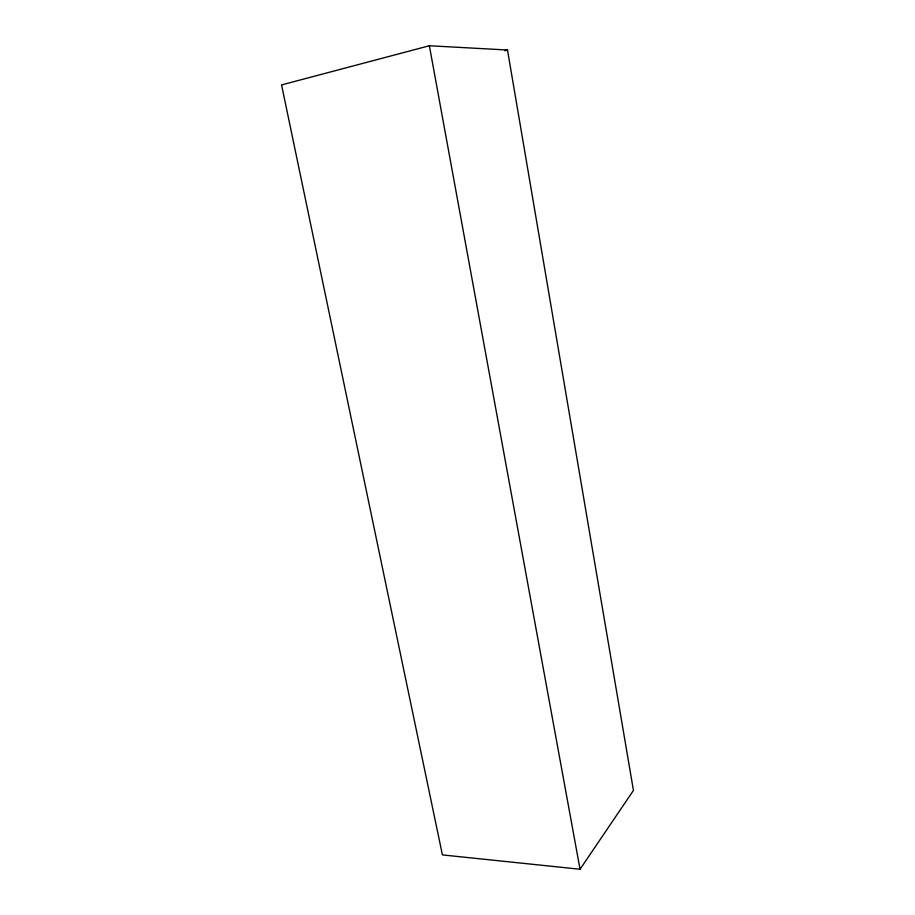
<?xml version="1.0" encoding="UTF-8"?>
<svg xmlns="http://www.w3.org/2000/svg" width="915" height="915" viewBox="0 0 915 915"><rect width="100%" height="100%" fill="white"/><g stroke="black" fill="none" stroke-linecap="round" stroke-linejoin="round"><path stroke-width="1.37" d="M580.041 869.25L633.443 790.434L507.493 50.016L429.364 45.75L281.557 84.923L442.425 854.907L580.041 869.25L429.364 45.75M504.737 50.725L507.493 50.016"/></g></svg>
